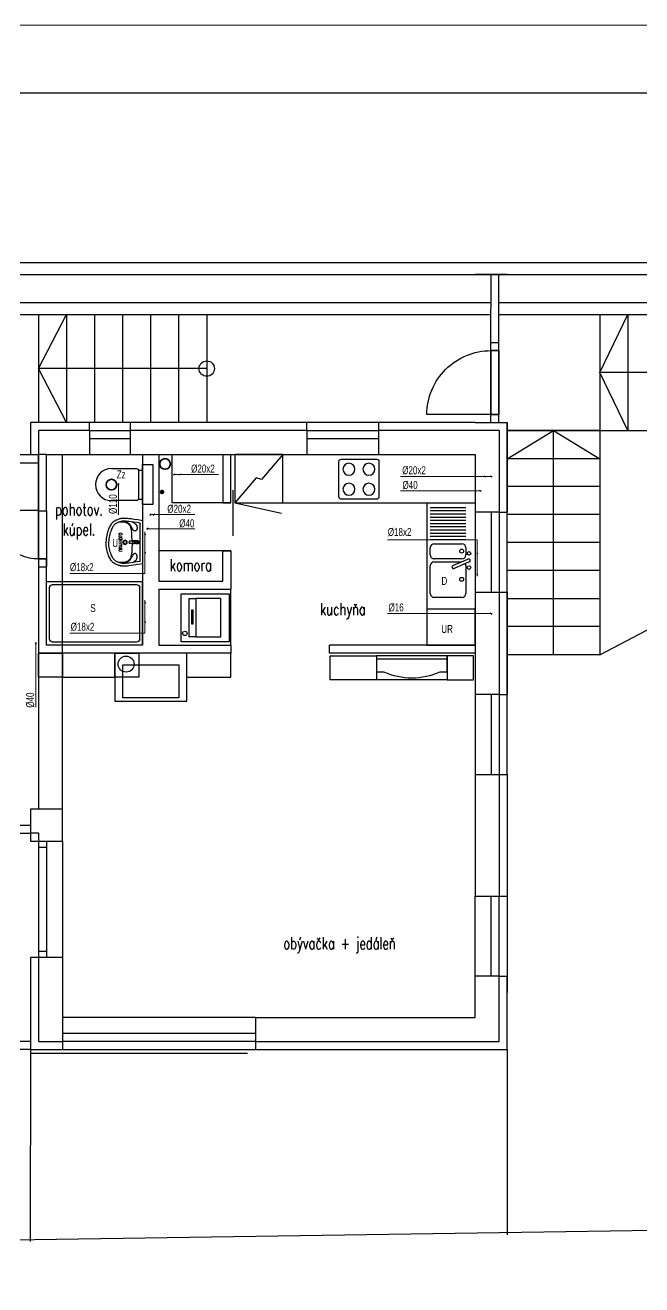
# Model space of a CAD drawing. Header units: millimetres. Extents: x -56794 to 98960, y -34660 to 63407.
# Drawn here: x -32240 to -24540, y -18479 to -2741 of the extents above; entities that cross this region are included whole.
import ezdxf
from ezdxf.enums import TextEntityAlignment as Align
from ezdxf.lldxf.tags import DXFTag

# ---------------------------------------------------------------- set-up
doc = ezdxf.new("R2010")
doc.units = ezdxf.units.MM
doc.header["$LTSCALE"] = 100
doc.linetypes.add('KANNERNV', pattern=[15, 1, -1, 1, -1, 1, -1, 1, -1, 1, -1, -5])
doc.linetypes.add('VODPITNV', pattern=[16, 1, -1, 1, -1, 1, -1, 1, -1, 1, -3, -4])
for name, color, linetype in [('DIM_100', 64, 'Continuous'), ('DVE_REZ', 1, 'Continuous'), ('KOTY', 2, 'Continuous'), ('MUR-POH', 64, 'Continuous'), ('MUR_POH', 64, 'Continuous'), ('MUR_REZ', 3, 'Continuous'), ('NAB_MOB', 1, 'Continuous'), ('NAB_ZAR', 14, 'Continuous'), ('POP', 7, 'Continuous'), ('SAN-POH', 151, 'Continuous'), ('SAN_POH', 151, 'Continuous')]:
    doc.layers.add(name, color=color, linetype=linetype)
for name, color, linetype, lineweight in [('KotyZdravotechnika', 4, 'Continuous', 9), ('SPLASKOVE', 34, 'KANNERNV', 15), ('STUDENAVODA', 150, 'VODPITNV', 15)]:
    doc.layers.add(name, color=color, linetype=linetype, lineweight=lineweight)
doc.layers.add('RAM_100', color=160, linetype='Continuous', plot=False)
doc.styles.add('KOTY', font='ROMANS', dxfattribs={"width": 0.7})
doc.styles.add('SIMPLEX', font='SIMPLEX.SHX', dxfattribs={"width": 0.7})
doc.styles.add('TR-ELEC', font='TXT', dxfattribs={"width": 0.75, "height": 2})
tags = doc.linetypes.add('DASHED', pattern=[0.75, 0.5, -0.25]).pattern_tags.tags
tags[6:7] = [DXFTag(74, 4), DXFTag(75, 0), DXFTag(340, '0'), DXFTag(46, 1.0), DXFTag(50, 0.0), DXFTag(44, 0.0), DXFTag(45, 0.0)]
tags[4:5] = [DXFTag(74, 4), DXFTag(75, 0), DXFTag(340, '0'), DXFTag(46, 1.0), DXFTag(50, 0.0), DXFTag(44, 0.0), DXFTag(45, 0.0)]

# ---------------------------------------------------------------- blocks, each defined once
blk = doc.blocks.new('HFHF')
at = {"layer": 'NAB_MOB', "linetype": 'Continuous'}
for p, q in [((434855, -333061), (434855, -333501)), ((435325, -333031), (434885, -333031)), ((435355, -333501), (435355, -333061)), ((434885, -333531), (435325, -333531))]:
    blk.add_line(p, q, dxfattribs=at)
for centre in [(434980, -333156), (435230, -333156), (434980, -333406), (435230, -333406)]:
    blk.add_circle(centre, 75, dxfattribs=at)
for centre, start, end in [((434885, -333061), 90, 180), ((435325, -333061), 0, 90), ((434885, -333501), 180, 270), ((435325, -333501), 270, 0)]:
    blk.add_arc(centre, 30, start, end, dxfattribs=at)
blk = doc.blocks.new('chlad')
at = {"layer": 'SAN_POH', "ltscale": 0.01}
for points in [[(45165597, -2791741), (45166197, -2791741), (45166197, -2791141), (45165597, -2791141), (45165597, -2791741)], [(45165597, -2791141), (45165907, -2791408), (45165887, -2791475), (45166197, -2791741)], [(45166197, -2791742), (45166327, -2791156)]]:
    blk.add_lwpolyline(points, dxfattribs=at)
blk = doc.blocks.new('drez2')
at = {"layer": 'SAN_POH'}
for p, q in [((45169980, -2774488), (45169980, -2774932)), ((45170020, -2774488), (45170020, -2774932)), ((45170060, -2774488), (45170060, -2774932)), ((45170100, -2774488), (45170100, -2774932)), ((45170140, -2774488), (45170140, -2774932)), ((45170180, -2774488), (45170180, -2774932)), ((45170220, -2774488), (45170220, -2774932)), ((45170260, -2774488), (45170260, -2774932)), ((45170300, -2774488), (45170300, -2774932)), ((45170340, -2774488), (45170340, -2774932)), ((45170380, -2774488), (45170380, -2774932)), ((45170431, -2774882), (45170431, -2774538)), ((45170481, -2774488), (45170570, -2774488)), ((45170620, -2774538), (45170620, -2774882)), ((45170701, -2774650), (45170621, -2774462)), ((45170632, -2774436), (45170632, -2774436)), ((45170656, -2774882), (45170656, -2774543)), ((45170658, -2774447), (45170738, -2774634)), ((45170706, -2774488), (45171050, -2774488)), ((45171100, -2774538), (45171100, -2774882)), ((45170728, -2774661), (45170728, -2774661)), ((45170570, -2774932), (45170481, -2774932)), ((45171050, -2774932), (45170706, -2774932))]:
    blk.add_line(p, q, dxfattribs=at)
for centre, radius in [((45170522, -2774541), 24.6), ((45170550, -2774449), 22.6), ((45170728, -2774449), 22.6), ((45170875, -2774541), 24.6)]:
    blk.add_circle(centre, radius, dxfattribs=at)
for centre, radius, start, end in [((45170481, -2774538), 50, 90, 180), ((45170570, -2774538), 50, 0, 90), ((45170640, -2774454), 20, 113.0488, 203.0488), ((45170640, -2774454), 20, 23.0488, 113.0488), ((45170706, -2774538), 50, 90, 122.4903), ((45171050, -2774538), 50, 0, 90), ((45170720, -2774642), 20, 203.0488, 293.0488), ((45170720, -2774642), 20, 293.0488, 23.0488), ((45170481, -2774882), 50, 180, 270), ((45170570, -2774882), 50, 270, 0), ((45170706, -2774882), 50, 180, 270), ((45171050, -2774882), 50, 270, 0)]:
    blk.add_arc(centre, radius, start, end, dxfattribs=at)
blk = doc.blocks.new('UMY_V')
at = {"layer": 'SAN_POH'}
for p, q in [((45124919, -2781982), (45124927, -2781976)), ((45124927, -2781976), (45124937, -2781971)), ((45124937, -2781971), (45124948, -2781965)), ((45124948, -2781965), (45124960, -2781960)), ((45124960, -2781960), (45124974, -2781954)), ((45124974, -2781954), (45124989, -2781949)), ((45124989, -2781949), (45125005, -2781944)), ((45125005, -2781944), (45125023, -2781939)), ((45125023, -2781939), (45125042, -2781934)), ((45125042, -2781934), (45125061, -2781930)), ((45125061, -2781930), (45125082, -2781927)), ((45125082, -2781927), (45125103, -2781925)), ((45125103, -2781925), (45125126, -2781923)), ((45125146, -2781925), (45125123, -2781923)), ((45125167, -2781927), (45125146, -2781925)), ((45125188, -2781930), (45125167, -2781927)), ((45125207, -2781934), (45125188, -2781930)), ((45125226, -2781939), (45125207, -2781934)), ((45125244, -2781944), (45125226, -2781939)), ((45125260, -2781949), (45125244, -2781944)), ((45125275, -2781954), (45125260, -2781949)), ((45125289, -2781960), (45125275, -2781954)), ((45125301, -2781965), (45125289, -2781960)), ((45125312, -2781971), (45125301, -2781965)), ((45125322, -2781976), (45125312, -2781971)), ((45125330, -2781982), (45125322, -2781976)), ((45124860, -2782113), (45124861, -2782107)), ((45124861, -2782120), (45124860, -2782113)), ((45124861, -2782096), (45124862, -2782091)), ((45124861, -2782101), (45124861, -2782096)), ((45124861, -2782107), (45124861, -2782101)), ((45124861, -2782129), (45124861, -2782120)), ((45124862, -2782140), (45124861, -2782129)), ((45124862, -2782091), (45124863, -2782086)), ((45124863, -2782086), (45124864, -2782081)), ((45124864, -2782081), (45124865, -2782075)), ((45124865, -2782075), (45124867, -2782069)), ((45124867, -2782069), (45124869, -2782062)), ((45124869, -2782062), (45124871, -2782054)), ((45124871, -2782054), (45124874, -2782046)), ((45124874, -2782046), (45124878, -2782037)), ((45124878, -2782037), (45124882, -2782029)), ((45124882, -2782029), (45124886, -2782020)), ((45124886, -2782020), (45124890, -2782013)), ((45124890, -2782013), (45124895, -2782006)), ((45124895, -2782006), (45124900, -2781999)), ((45124900, -2781999), (45124906, -2781993)), ((45124906, -2781993), (45124912, -2781987)), ((45124912, -2781987), (45124919, -2781982)), ((45125337, -2781987), (45125330, -2781982)), ((45125343, -2781993), (45125337, -2781987)), ((45125349, -2781999), (45125343, -2781993)), ((45125354, -2782006), (45125349, -2781999)), ((45125359, -2782013), (45125354, -2782006)), ((45125363, -2782020), (45125359, -2782013)), ((45125367, -2782029), (45125363, -2782020)), ((45125371, -2782037), (45125367, -2782029)), ((45125375, -2782046), (45125371, -2782037)), ((45125378, -2782054), (45125375, -2782046)), ((45125380, -2782062), (45125378, -2782054)), ((45125382, -2782069), (45125380, -2782062)), ((45125384, -2782075), (45125382, -2782069)), ((45125385, -2782081), (45125384, -2782075)), ((45125386, -2782086), (45125385, -2782081)), ((45125387, -2782091), (45125386, -2782086)), ((45125388, -2782096), (45125387, -2782091)), ((45125387, -2782140), (45125388, -2782129)), ((45125388, -2782101), (45125388, -2782096)), ((45125388, -2782107), (45125388, -2782101)), ((45125389, -2782113), (45125388, -2782107)), ((45125388, -2782120), (45125389, -2782113)), ((45125388, -2782129), (45125388, -2782120)), ((45124863, -2782154), (45124862, -2782140)), ((45124865, -2782173), (45124863, -2782154)), ((45124868, -2782199), (45124865, -2782173)), ((45124872, -2782234), (45124868, -2782199)), ((45124879, -2782281), (45124872, -2782234)), ((45124885, -2782314), (45124879, -2782281)), ((45125364, -2782314), (45125370, -2782281)), ((45125370, -2782281), (45125377, -2782234)), ((45125377, -2782234), (45125381, -2782199)), ((45125381, -2782199), (45125385, -2782173)), ((45125385, -2782173), (45125386, -2782154)), ((45125386, -2782154), (45125387, -2782140)), ((45125395, -2782348), (45124855, -2782348)), ((45125359, -2782318), (45124890, -2782318))]:
    blk.add_line(p, q, dxfattribs=at)
for points in [[(45124855, -2782348), (45124845, -2782287), (45124838, -2782239), (45124833, -2782203), (45124830, -2782177), (45124828, -2782157), (45124827, -2782143), (45124826, -2782131), (45124826, -2782121), (45124825, -2782112), (45124826, -2782105), (45124826, -2782099), (45124827, -2782093), (45124827, -2782086), (45124828, -2782080), (45124829, -2782074), (45124831, -2782067), (45124833, -2782059), (45124835, -2782051), (45124838, -2782042), (45124842, -2782033), (45124846, -2782023), (45124850, -2782013), (45124855, -2782004), (45124861, -2781994), (45124867, -2781985), (45124874, -2781977), (45124881, -2781968), (45124889, -2781961), (45124899, -2781953), (45124909, -2781946), (45124920, -2781940), (45124933, -2781934), (45124946, -2781927), (45124961, -2781922), (45124978, -2781916), (45124995, -2781910), (45125014, -2781905), (45125034, -2781900), (45125055, -2781896), (45125077, -2781892), (45125100, -2781890), (45125125, -2781888)], [(45125395, -2782348), (45125404, -2782287), (45125411, -2782239), (45125416, -2782203), (45125419, -2782177), (45125421, -2782157), (45125422, -2782143), (45125423, -2782131), (45125423, -2782121), (45125424, -2782112), (45125423, -2782105), (45125423, -2782099), (45125422, -2782093), (45125422, -2782086), (45125421, -2782080), (45125420, -2782074), (45125418, -2782067), (45125416, -2782059), (45125414, -2782051), (45125411, -2782042), (45125407, -2782033), (45125403, -2782023), (45125399, -2782013), (45125394, -2782004), (45125388, -2781994), (45125382, -2781985), (45125375, -2781977), (45125368, -2781968), (45125360, -2781961), (45125350, -2781953), (45125340, -2781946), (45125329, -2781940), (45125316, -2781934), (45125303, -2781927), (45125288, -2781922), (45125271, -2781916), (45125254, -2781910), (45125235, -2781905), (45125215, -2781900), (45125194, -2781896), (45125172, -2781892), (45125149, -2781890), (45125125, -2781888)], [(45124915, -2782197), (45124915, -2782197), (45124907, -2782192), (45124900, -2782187), (45124894, -2782180), (45124888, -2782174), (45124884, -2782167), (45124879, -2782159), (45124876, -2782152), (45124872, -2782145), (45124870, -2782138), (45124868, -2782131), (45124866, -2782125), (45124865, -2782118), (45124864, -2782112), (45124863, -2782106), (45124863, -2782099), (45124863, -2782092), (45124863, -2782084), (45124863, -2782083)], [(45125111, -2782215), (45125104, -2782215), (45125084, -2782215), (45125065, -2782214), (45125047, -2782214), (45125029, -2782213), (45125013, -2782212), (45124998, -2782211), (45124983, -2782209), (45124970, -2782207), (45124958, -2782205), (45124947, -2782202), (45124936, -2782199), (45124927, -2782195), (45124919, -2782191), (45124912, -2782186), (45124906, -2782181), (45124900, -2782175), (45124895, -2782169), (45124890, -2782162), (45124886, -2782156), (45124883, -2782149), (45124880, -2782142), (45124877, -2782135), (45124875, -2782129), (45124874, -2782123), (45124872, -2782117), (45124872, -2782111), (45124871, -2782105), (45124871, -2782099), (45124871, -2782092), (45124871, -2782084), (45124872, -2782076), (45124872, -2782068), (45124873, -2782059), (45124873, -2782052), (45124874, -2782046)], [(45125138, -2782215), (45125145, -2782215), (45125165, -2782215), (45125184, -2782214), (45125202, -2782214), (45125220, -2782213), (45125236, -2782212), (45125252, -2782211), (45125266, -2782209), (45125279, -2782207), (45125291, -2782205), (45125302, -2782202), (45125313, -2782199), (45125322, -2782195), (45125330, -2782191), (45125337, -2782186), (45125343, -2782181), (45125349, -2782175), (45125354, -2782169), (45125359, -2782162), (45125363, -2782156), (45125366, -2782149), (45125369, -2782142), (45125372, -2782135), (45125374, -2782129), (45125375, -2782123), (45125377, -2782117), (45125377, -2782111), (45125378, -2782105), (45125378, -2782099), (45125378, -2782092), (45125378, -2782084), (45125377, -2782076), (45125377, -2782068), (45125376, -2782059), (45125376, -2782052), (45125375, -2782046)], [(45125334, -2782197), (45125334, -2782197), (45125342, -2782192), (45125349, -2782187), (45125355, -2782180), (45125361, -2782174), (45125365, -2782167), (45125370, -2782159), (45125374, -2782152), (45125377, -2782145), (45125379, -2782138), (45125382, -2782131), (45125383, -2782125), (45125384, -2782118), (45125385, -2782112), (45125386, -2782106), (45125386, -2782099), (45125386, -2782092), (45125386, -2782084), (45125386, -2782083)], [(45124870, -2782216), (45124872, -2782220), (45124878, -2782231), (45124883, -2782240), (45124887, -2782247), (45124892, -2782253), (45124896, -2782257), (45124899, -2782261), (45124903, -2782265), (45124907, -2782268), (45124911, -2782270), (45124915, -2782273), (45124919, -2782274), (45124923, -2782276), (45124928, -2782277), (45124932, -2782278), (45124936, -2782278), (45124941, -2782279), (45124945, -2782278), (45124950, -2782278), (45124954, -2782278), (45124958, -2782277), (45124962, -2782276), (45124966, -2782274), (45124970, -2782273), (45124973, -2782271), (45124976, -2782268), (45124978, -2782266), (45124980, -2782263), (45124982, -2782261), (45124983, -2782258), (45124983, -2782255), (45124984, -2782252), (45124984, -2782249), (45124983, -2782246), (45124983, -2782244), (45124982, -2782241), (45124980, -2782238), (45124979, -2782236), (45124977, -2782233), (45124974, -2782231), (45124971, -2782229), (45124967, -2782226), (45124963, -2782224), (45124957, -2782221), (45124950, -2782217), (45124941, -2782213), (45124929, -2782206), (45124915, -2782197)], [(45125110, -2782285), (45125110, -2782284), (45125110, -2782282), (45125110, -2782281), (45125110, -2782280), (45125110, -2782279), (45125110, -2782278), (45125110, -2782277), (45125111, -2782276), (45125111, -2782275), (45125111, -2782274), (45125111, -2782273), (45125112, -2782272), (45125112, -2782271), (45125112, -2782270), (45125112, -2782270), (45125112, -2782269), (45125112, -2782268), (45125112, -2782268), (45125113, -2782267), (45125113, -2782266), (45125113, -2782266), (45125113, -2782265), (45125113, -2782264), (45125113, -2782263), (45125113, -2782263), (45125113, -2782262), (45125113, -2782261), (45125112, -2782260), (45125112, -2782259), (45125112, -2782258), (45125112, -2782257), (45125112, -2782255), (45125111, -2782254), (45125111, -2782252), (45125110, -2782250), (45125110, -2782248), (45125109, -2782246), (45125109, -2782244), (45125108, -2782241), (45125107, -2782239), (45125107, -2782237), (45125106, -2782235), (45125106, -2782233), (45125106, -2782232), (45125106, -2782231), (45125105, -2782230), (45125105, -2782229), (45125105, -2782228), (45125106, -2782228), (45125106, -2782227), (45125106, -2782227), (45125106, -2782226), (45125107, -2782226), (45125108, -2782225), (45125109, -2782225), (45125111, -2782224), (45125113, -2782224), (45125116, -2782223), (45125119, -2782223), (45125125, -2782223)], [(45125106, -2782287), (45125106, -2782285), (45125106, -2782283), (45125106, -2782281), (45125107, -2782279), (45125107, -2782278), (45125107, -2782277), (45125107, -2782276), (45125107, -2782275), (45125107, -2782274), (45125107, -2782273), (45125107, -2782272), (45125107, -2782271), (45125107, -2782269), (45125107, -2782268), (45125107, -2782266), (45125108, -2782265), (45125108, -2782264), (45125108, -2782262), (45125108, -2782261), (45125108, -2782259), (45125108, -2782257), (45125108, -2782256), (45125108, -2782254), (45125108, -2782252), (45125109, -2782249), (45125109, -2782247), (45125109, -2782244)], [(45125110, -2782224), (45125110, -2782221), (45125110, -2782217), (45125111, -2782214), (45125111, -2782210), (45125111, -2782207), (45125111, -2782204), (45125111, -2782200), (45125111, -2782198), (45125111, -2782195), (45125111, -2782193), (45125111, -2782191), (45125111, -2782190), (45125111, -2782189), (45125112, -2782188), (45125112, -2782187), (45125112, -2782186), (45125112, -2782185), (45125112, -2782185), (45125112, -2782184), (45125112, -2782184), (45125113, -2782183), (45125113, -2782183), (45125113, -2782183), (45125113, -2782182), (45125114, -2782182), (45125114, -2782182), (45125115, -2782182), (45125116, -2782181), (45125116, -2782181), (45125118, -2782181), (45125120, -2782181), (45125122, -2782181), (45125125, -2782181)], [(45125125, -2782255), (45125124, -2782255), (45125123, -2782255), (45125123, -2782255), (45125122, -2782255), (45125122, -2782255), (45125121, -2782255), (45125121, -2782255), (45125121, -2782255), (45125120, -2782255), (45125120, -2782254), (45125119, -2782254), (45125119, -2782254), (45125118, -2782253), (45125118, -2782253), (45125117, -2782253), (45125117, -2782252), (45125117, -2782252), (45125116, -2782251), (45125116, -2782250), (45125115, -2782250), (45125115, -2782249), (45125115, -2782248), (45125114, -2782247), (45125114, -2782246), (45125113, -2782245), (45125113, -2782244), (45125113, -2782243), (45125112, -2782242), (45125112, -2782242), (45125112, -2782241), (45125112, -2782240), (45125111, -2782239), (45125111, -2782238), (45125111, -2782237), (45125111, -2782237), (45125111, -2782236), (45125111, -2782235), (45125111, -2782234), (45125110, -2782233), (45125110, -2782233), (45125110, -2782232), (45125110, -2782231), (45125111, -2782231), (45125111, -2782230), (45125111, -2782230), (45125111, -2782230), (45125111, -2782229), (45125112, -2782229), (45125113, -2782229), (45125113, -2782228), (45125114, -2782228), (45125115, -2782227), (45125116, -2782227), (45125117, -2782227), (45125119, -2782226), (45125120, -2782226), (45125121, -2782226), (45125122, -2782226), (45125123, -2782226), (45125125, -2782225)], [(45125139, -2782224), (45125139, -2782221), (45125139, -2782217), (45125138, -2782214), (45125138, -2782210), (45125138, -2782207), (45125138, -2782204), (45125138, -2782200), (45125138, -2782198), (45125138, -2782195), (45125138, -2782193), (45125138, -2782191), (45125138, -2782190), (45125138, -2782189), (45125138, -2782188), (45125137, -2782187), (45125137, -2782186), (45125137, -2782185), (45125137, -2782185), (45125137, -2782184), (45125137, -2782184), (45125136, -2782183), (45125136, -2782183), (45125136, -2782183), (45125136, -2782182), (45125135, -2782182), (45125135, -2782182), (45125134, -2782182), (45125134, -2782181), (45125133, -2782181), (45125131, -2782181), (45125129, -2782181), (45125127, -2782181), (45125125, -2782181)], [(45125140, -2782285), (45125139, -2782284), (45125139, -2782282), (45125139, -2782281), (45125139, -2782280), (45125139, -2782279), (45125139, -2782278), (45125139, -2782277), (45125138, -2782276), (45125138, -2782275), (45125138, -2782274), (45125138, -2782273), (45125138, -2782272), (45125137, -2782271), (45125137, -2782270), (45125137, -2782270), (45125137, -2782269), (45125137, -2782268), (45125137, -2782268), (45125136, -2782267), (45125136, -2782266), (45125136, -2782266), (45125136, -2782265), (45125136, -2782264), (45125136, -2782263), (45125136, -2782263), (45125136, -2782262), (45125136, -2782261), (45125137, -2782260), (45125137, -2782259), (45125137, -2782258), (45125137, -2782257), (45125137, -2782255), (45125138, -2782254), (45125138, -2782252), (45125139, -2782250), (45125139, -2782248), (45125140, -2782246), (45125140, -2782244), (45125141, -2782241), (45125142, -2782239), (45125142, -2782237), (45125143, -2782235), (45125143, -2782233), (45125143, -2782232), (45125144, -2782231), (45125144, -2782230), (45125144, -2782229), (45125144, -2782228), (45125143, -2782228), (45125143, -2782227), (45125143, -2782227), (45125143, -2782226), (45125142, -2782226), (45125141, -2782225), (45125140, -2782225), (45125138, -2782224), (45125136, -2782224), (45125133, -2782223), (45125130, -2782223), (45125125, -2782223)], [(45125125, -2782255), (45125125, -2782255), (45125126, -2782255), (45125126, -2782255), (45125127, -2782255), (45125127, -2782255), (45125128, -2782255), (45125128, -2782255), (45125128, -2782255), (45125129, -2782255), (45125129, -2782254), (45125130, -2782254), (45125130, -2782254), (45125131, -2782253), (45125131, -2782253), (45125132, -2782253), (45125132, -2782252), (45125132, -2782252), (45125133, -2782251), (45125133, -2782250), (45125134, -2782250), (45125134, -2782249), (45125135, -2782248), (45125135, -2782247), (45125135, -2782246), (45125136, -2782245), (45125136, -2782244), (45125136, -2782243), (45125137, -2782242), (45125137, -2782242), (45125137, -2782241), (45125137, -2782240), (45125138, -2782239), (45125138, -2782238), (45125138, -2782237), (45125138, -2782237), (45125138, -2782236), (45125138, -2782235), (45125139, -2782234), (45125139, -2782233), (45125139, -2782233), (45125139, -2782232), (45125139, -2782231), (45125139, -2782231), (45125138, -2782230), (45125138, -2782230), (45125138, -2782230), (45125138, -2782229), (45125137, -2782229), (45125136, -2782229), (45125136, -2782228), (45125135, -2782228), (45125134, -2782227), (45125133, -2782227), (45125132, -2782227), (45125130, -2782226), (45125129, -2782226), (45125128, -2782226), (45125127, -2782226), (45125126, -2782226), (45125125, -2782225)], [(45125143, -2782287), (45125143, -2782285), (45125143, -2782283), (45125143, -2782281), (45125142, -2782279), (45125142, -2782278), (45125142, -2782277), (45125142, -2782276), (45125142, -2782275), (45125142, -2782274), (45125142, -2782273), (45125142, -2782272), (45125142, -2782271), (45125142, -2782269), (45125142, -2782268), (45125142, -2782266), (45125142, -2782265), (45125141, -2782264), (45125141, -2782262), (45125141, -2782261), (45125141, -2782259), (45125141, -2782257), (45125141, -2782256), (45125141, -2782254), (45125141, -2782252), (45125140, -2782249), (45125140, -2782247), (45125140, -2782244)], [(45125379, -2782216), (45125377, -2782220), (45125371, -2782231), (45125366, -2782240), (45125362, -2782247), (45125358, -2782253), (45125354, -2782257), (45125350, -2782261), (45125346, -2782265), (45125342, -2782268), (45125338, -2782270), (45125334, -2782273), (45125330, -2782274), (45125326, -2782276), (45125321, -2782277), (45125317, -2782278), (45125313, -2782278), (45125308, -2782279), (45125304, -2782278), (45125299, -2782278), (45125295, -2782278), (45125291, -2782277), (45125287, -2782276), (45125283, -2782274), (45125279, -2782273), (45125276, -2782271), (45125273, -2782268), (45125271, -2782266), (45125269, -2782263), (45125267, -2782261), (45125266, -2782258), (45125266, -2782255), (45125265, -2782252), (45125265, -2782249), (45125266, -2782246), (45125266, -2782244), (45125267, -2782241), (45125269, -2782238), (45125270, -2782236), (45125272, -2782233), (45125275, -2782231), (45125278, -2782229), (45125282, -2782226), (45125286, -2782224), (45125292, -2782221), (45125299, -2782217), (45125309, -2782213), (45125320, -2782206), (45125334, -2782197)]]:
    blk.add_lwpolyline(points, dxfattribs=at)
for points in [[(45125106, -2782287, 0.1065), (45125108, -2782293, 0.101456), (45125112, -2782299, 0.095052), (45125117, -2782302, 0.090971), (45125125, -2782304, 0.090971), (45125132, -2782302, 0.095052), (45125137, -2782299, 0.101456), (45125141, -2782293, 0.1065), (45125143, -2782287, 0.1065)], [(45125112, -2782267, -0.001391), (45125112, -2782267, -0.019339), (45125113, -2782266, -0.090971)], [(45125136, -2782266, -0.019339), (45125137, -2782267, -0.001391), (45125137, -2782267, -0.1065)]]:
    blk.add_lwpolyline(points, format="xyb", dxfattribs=at)
for centre, radius in [((45125125, -2782128), 27), ((45125125, -2782128), 20), ((45125125, -2782286), 13.8), ((45125125, -2782286), 10.3), ((45125125, -2782286), 10)]:
    blk.add_circle(centre, radius, dxfattribs=at)
for centre, radius, start, end in [((45125125, -2782286), 15, 125.3094, 54.6906), ((45124890, -2782313), 5, 188.8682, 270), ((45125359, -2782313), 5, 270, 351.1318)]:
    blk.add_arc(centre, radius, start, end, dxfattribs=at)
at = {"layer": 'SAN_POH', "style": 'KOTY', "width": 0.7}
for tag, p in [('KOD', (45125125, -2782072)), ('TYP', (45125125, -2782015))]:
    blk.add_attdef(tag, text='', height=40, rotation=180, dxfattribs=at).set_placement(p, align=Align.MIDDLE_CENTER)
blk = doc.blocks.new('Z_RAM_A_3_hp 1220')
at = {"layer": 'POP', "linetype": 'Continuous'}
blk.add_lwpolyline([(-288.5, -408), (-6.5, -408), (-6.5, -13), (-288.5, -13)], close=True, dxfattribs=at)
at = {"layer": 'RAM_100', "color": 150, "linetype": 'Continuous', "lineweight": 0}
blk.add_lwpolyline([(-297, -420), (0, -420), (0, 0), (-297, 0)], close=True, dxfattribs=at)
at = {"layer": 'RAM_100', "linetype": 'Continuous'}
blk.add_lwpolyline([(-288.5, -13), (-288.5, -408), (-6.5, -408), (-6.5, -13)], close=True, dxfattribs=at)

msp = doc.modelspace()

# ---------------------------------------------------------------- hatches: boundary and pattern name
at = {"layer": 'STUDENAVODA'}
h = msp.add_hatch(color=256, dxfattribs=at)
h.set_gradient(color1=(0, 102, 204), color2=(0, 102, 204))
edge = h.paths.add_edge_path()
edge.add_arc((-30531, -8573), 28.6, 0, 360)

# ---------------------------------------------------------------- linework, layer by layer
at = {"layer": 'DVE_REZ', "color": 8, "linetype": 'ByBlock'}
msp.add_line((-26424, -7607), (-26324, -7607), dxfattribs=at)
for points in [[(-26424, -6707), (-26324, -6707)], [(-26424, -6807), (-26424, -6707)], [(-26424, -6707), (-26324, -6707)], [(-26424, -6807), (-26424, -6707)], [(-26324, -6807), (-26324, -6707)], [(-26324, -6807), (-26324, -6707)], [(-26324, -6807), (-26324, -6750)], [(-26324, -6807), (-26324, -6750)], [(-26424, -6807), (-26324, -6807)], [(-26424, -7607), (-26424, -6807)], [(-26324, -6807), (-26424, -6807)], [(-26424, -6807), (-26324, -6807)], [(-26424, -6807), (-26424, -7607)], [(-26424, -6807), (-26324, -6807)], [(-26424, -7607), (-26424, -6807)], [(-26324, -6807), (-26424, -6807)], [(-26424, -6807), (-26324, -6807)], [(-26424, -6807), (-26424, -7607)], [(-26324, -6807), (-26324, -7607)], [(-26324, -7607), (-26324, -6807)], [(-26324, -6807), (-26324, -7607)], [(-26324, -7607), (-26324, -6807)], [(-26424, -7607), (-26324, -7607)], [(-26324, -7607), (-26424, -7607)], [(-26424, -7607), (-26324, -7607)]]:
    msp.add_lwpolyline(points, dxfattribs=at)
for points in [[(-26424, -7607), (-27224, -7607, -0.414214), (-26424, -6807)], [(-26424, -7607), (-27224, -7607, -0.414214), (-26424, -6807)], [(-32073, -8806), (-32673, -8806, 0.414214), (-32073, -9406)]]:
    msp.add_lwpolyline(points, format="xyb", dxfattribs=at)
at = {"layer": 'KOTY', "color": 8, "flags": 128}
for points in [[(-30293, -9847), (-29693, -9847), (-29693, -10447), (-30293, -10447)], [(-30111, -9905), (-30111, -10383), (-30193, -10383), (-30193, -9905)], [(-30111, -9905), (-30111, -10383), (-29796, -10383), (-29796, -9905)], [(-30162, -10050), (-30162, -10222), (-30142, -10222), (-30142, -10050)]]:
    msp.add_lwpolyline(points, close=True, dxfattribs=at)
msp.add_lwpolyline([(-29673, -10488), (-29673, -9788)], dxfattribs=at)
at = {"layer": 'KOTY', "color": 8}
msp.add_circle((-30246, -10340), 27.6, dxfattribs=at)
at = {"layer": 'KotyZdravotechnika'}
for p, q in [((-31084, -8490), (-31067, -8472)), ((-31075, -8465), (-31075, -8859)), ((-30388, -8354), (-29826, -8354)), ((-30386, -8363), (-30369, -8345)), ((-30311, -8363), (-30294, -8345)), ((-26409, -8380), (-27554, -8380)), ((-26508, -8372), (-26491, -8389)), ((-26432, -8372), (-26414, -8389)), ((-26542, -8560), (-27554, -8560)), ((-26567, -8551), (-26550, -8568)), ((-30685, -8856), (-30123, -8856)), ((-30683, -8865), (-30665, -8847)), ((-30640, -8865), (-30623, -8847)), ((-30752, -9091), (-30735, -9108)), ((-30725, -9032), (-30123, -9032)), ((-30723, -9041), (-30706, -9023)), ((-30752, -9320), (-30735, -9338)), ((-26604, -9332), (-26586, -9349)), ((-26604, -9595), (-26586, -9612)), ((-30752, -9946), (-30735, -9964)), ((-30752, -10188), (-30734, -10205)), ((-26409, -10093), (-27717, -10093)), ((-26432, -10084), (-26414, -10102)), ((-32116, -10475), (-32099, -10458)), ((-32108, -10449), (-32108, -11262))]:
    msp.add_line(p, q, dxfattribs=at)
for points in [[(-30744, -9070), (-30744, -9592), (-31683, -9592)], [(-27717, -9171), (-26595, -9171), (-26595, -9623)], [(-30744, -9925), (-30744, -10338), (-31681, -10338)]]:
    msp.add_lwpolyline(points, dxfattribs=at)
at = {"layer": 'MUR-POH', "color": 8}
for points in [[(-44316, -6207), (-26423, -6207)], [(-26324, -6207), (-22966, -6207)], [(-44316, -6357), (-26423, -6357)], [(-31723, -7707), (-32073, -7032), (-31723, -6357)], [(-32073, -6357), (-32073, -7707)], [(-31723, -6357), (-31723, -7707)], [(-31374, -6357), (-31374, -7707)], [(-31024, -6357), (-31024, -7707)], [(-30674, -6357), (-30674, -7707)], [(-30324, -6357), (-30324, -7707)], [(-29973, -6357), (-29973, -7707)], [(-26324, -6357), (-22965, -6357)], [(-26324, -6357), (-22966, -6357)], [(-24715, -7807), (-25065, -7082), (-24715, -6357)], [(-25065, -6357), (-25065, -7807)], [(-24716, -6357), (-24716, -7807)], [(-24715, -6357), (-24715, -7807)], [(-29973, -7032), (-32073, -7032)], [(-22965, -7082), (-25065, -7082)], [(-26223, -8157), (-25644, -7807), (-25065, -8157)], [(-25065, -7807), (-26223, -7807)], [(-26223, -7807), (-22965, -7807)], [(-25644, -10610), (-25644, -7807)], [(-25065, -10607), (-23900, -9994), (-23193, -8920), (-22966, -7807)], [(-25065, -7807), (-25065, -10609)], [(-32073, -8807), (-32073, -8107)], [(-25065, -8157), (-26223, -8157)], [(-25065, -8506), (-26223, -8506)], [(-32073, -8807), (-31973, -8807)], [(-25065, -8856), (-26223, -8856)], [(-25065, -9206), (-26223, -9206)], [(-32073, -9407), (-31973, -9407)], [(-25065, -9556), (-26223, -9556)], [(-25065, -9907), (-26223, -9907)], [(-25065, -10256), (-26223, -10256)], [(-25065, -10607), (-26223, -10607)], [(-25065, -10609), (-26223, -10609)], [(-26223, -15538), (-26223, -17854)], [(-32173, -15584), (-29465, -15584)]]:
    msp.add_lwpolyline(points, dxfattribs=at)
msp.add_circle((-29973, -7032), 95.8, dxfattribs=at)
at = {"layer": 'MUR_POH', "color": 8}
for p, q in [((-26424, -7707), (-26324, -7707)), ((-26223, -8824), (-26223, -7707)), ((-26223, -8824), (-26223, -7707)), ((-26223, -11104), (-26223, -9824)), ((-26223, -11104), (-26223, -9824)), ((-26223, -12104), (-26223, -13623)), ((-26223, -12104), (-26223, -13623)), ((-32173, -12938), (-32073, -12938)), ((-32173, -14388), (-32173, -15538))]:
    msp.add_line(p, q, dxfattribs=at)
at = {"layer": 'MUR_POH', "color": 8, "flags": 128}
for points in [[(-31438, -7707), (-32173, -7707), (-32173, -8107)], [(-30923, -7707), (-31438, -7707)], [(-31438, -7807), (-31438, -7707)], [(-30923, -7807), (-30923, -7707)], [(-30923, -7807), (-30923, -7707)], [(-28723, -7707), (-30923, -7707)], [(-28723, -7807), (-28723, -7707)], [(-27823, -7707), (-28723, -7707)], [(-26623, -7707), (-27823, -7707)], [(-27823, -7807), (-27823, -7707)], [(-27823, -7807), (-27823, -7707)], [(-26623, -7707), (-26623, -7707), (-26223, -7707), (-26223, -7807)], [(-26623, -7707), (-26623, -7707), (-26223, -7707), (-26223, -7807)], [(-26223, -7707), (-26223, -7707)], [(-26223, -7707), (-26223, -8824)], [(-26223, -7707), (-26223, -7707)], [(-26223, -7707), (-26223, -8824)], [(-31438, -8107), (-30923, -8107)], [(-28723, -8107), (-27823, -8107)], [(-26623, -8824), (-26623, -9824)], [(-26423, -8824), (-26423, -9824)], [(-26323, -8824), (-26223, -8824)], [(-26323, -8824), (-26323, -9824)], [(-26323, -8824), (-26223, -8824)], [(-26223, -9824), (-26223, -8824)], [(-26223, -9824), (-26223, -8824)], [(-26323, -9824), (-26223, -9824)], [(-26323, -9824), (-26223, -9824)], [(-26223, -9824), (-26223, -11104)], [(-26223, -9824), (-26223, -11104)], [(-32073, -9963), (-32073, -9963)], [(-32073, -10263), (-32073, -10263)], [(-26623, -11104), (-26623, -12104)], [(-26423, -11104), (-26423, -12104)], [(-26323, -11104), (-26223, -11104)], [(-26323, -11104), (-26323, -12104)], [(-26323, -11104), (-26223, -11104)], [(-26223, -12104), (-26223, -11104)], [(-26223, -12104), (-26223, -11104)], [(-26323, -12104), (-26223, -12104)], [(-26323, -12104), (-26223, -12104)], [(-26223, -12104), (-26223, -13623)], [(-26223, -12104), (-26223, -13623)], [(-32173, -12838), (-32173, -12938)], [(-31773, -12938), (-31773, -14388)], [(-26623, -14623), (-26623, -13623)], [(-26423, -14623), (-26423, -13623)], [(-26323, -13623), (-26223, -13623)], [(-26323, -14623), (-26323, -13623)], [(-26323, -13623), (-26223, -13623)], [(-26223, -13623), (-26223, -14623)], [(-26223, -13623), (-26223, -14623)], [(-32073, -14388), (-32173, -14388)], [(-29366, -15538), (-26223, -15538), (-26223, -14623)], [(-26323, -14623), (-26223, -14623), (-26223, -14623)], [(-26323, -14623), (-26223, -14623), (-26223, -14623)], [(-26223, -14623), (-26223, -14828)], [(-29366, -15138), (-31773, -15138)], [(-29366, -15338), (-31773, -15338)], [(-32173, -15538), (-31773, -15538)], [(-29366, -15438), (-31773, -15438)], [(-31773, -15538), (-29366, -15538)]]:
    msp.add_lwpolyline(points, dxfattribs=at)
at = {"layer": 'MUR_POH', "color": 8, "linetype": 'DASHED', "ltscale": 250, "flags": 128}
for points in [[(-32070, -12538), (-32070, -8107)], [(-31773, -12538), (-31773, -8107)], [(-31022, -11144), (-31022, -10734), (-30322, -10734), (-30322, -11144)], [(-30322, -11144), (-31022, -11144)]]:
    msp.add_lwpolyline(points, dxfattribs=at)
msp.add_lwpolyline([(-30773, -8231), (-30648, -8231), (-30648, -8731), (-30773, -8731)], close=True, dxfattribs=at)
at = {"layer": 'MUR_POH', "color": 8}
msp.add_lwpolyline([(-32173, -15538), (-32179, -17938)], dxfattribs=at)
at = {"layer": 'MUR_REZ', "color": 8}
for p, q in [((-32073, -7807), (-32073, -7807)), ((-32073, -7807), (-32073, -8807)), ((-31438, -7807), (-32073, -7807)), ((-28723, -7807), (-30923, -7807)), ((-26323, -7807), (-27823, -7807)), ((-26623, -8107), (-26623, -8824)), ((-26623, -8107), (-26623, -8107)), ((-31973, -9407), (-32073, -9407)), ((-31973, -10487), (-31973, -9407)), ((-32073, -9638), (-32073, -10588)), ((-30773, -10487), (-31973, -10487)), ((-31773, -12938), (-31773, -12538)), ((-32073, -12838), (-32073, -12938))]:
    msp.add_line(p, q, dxfattribs=at)
at = {"layer": 'MUR_REZ', "color": 8, "flags": 128}
for points in [[(-21619, -17758), (-49824, -18182), (-50645, -18182), (-50645, -5707), (-50645, -5707), (-21619, -5707), (-21619, -17758)], [(-26223, -5857), (-26623, -5857)], [(-26223, -5857), (-26623, -5857)], [(-31438, -7807), (-31438, -8107)], [(-30923, -8107), (-30923, -7807)], [(-28723, -7807), (-28723, -8107)], [(-27823, -8107), (-27823, -7807)], [(-26323, -7807), (-26323, -8824)], [(-32073, -8807), (-31973, -8807), (-31973, -8107), (-31438, -8107)], [(-30923, -8107), (-28723, -8107)], [(-30773, -8107), (-30773, -10488)], [(-30573, -8107), (-30573, -9688)], [(-29773, -8107), (-29773, -8707)], [(-29673, -8707), (-29673, -8107)], [(-29673, -8107), (-29673, -8107), (-28723, -8107)], [(-27823, -8107), (-26623, -8107)], [(-27823, -8107), (-27258, -8107)], [(-30773, -8193), (-30773, -10488)], [(-29773, -8707), (-29673, -8707)], [(-29673, -8707), (-29773, -8707)], [(-26323, -8824), (-26623, -8824)], [(-32073, -9407), (-32073, -10588)], [(-29773, -9307), (-29673, -9307)], [(-29773, -9688), (-29773, -9307), (-29673, -9307)], [(-29673, -9307), (-29673, -9788)], [(-30573, -9688), (-29773, -9688)], [(-30573, -9788), (-29673, -9788)], [(-30573, -9788), (-30573, -10488)], [(-26623, -9824), (-26623, -11104)], [(-26623, -9824), (-26323, -9824)], [(-26323, -9824), (-26323, -11104)], [(-30573, -10488), (-29673, -10488)], [(-29673, -10488), (-29673, -10588)], [(-28439, -10588), (-28439, -10488)], [(-26623, -10488), (-28439, -10488)], [(-29673, -10588), (-32073, -10588)], [(-26623, -10588), (-28439, -10588)], [(-26323, -11104), (-26623, -11104)], [(-26623, -12104), (-26323, -12104)], [(-26623, -12104), (-26623, -13623)], [(-26323, -12104), (-26323, -13623)], [(-31773, -12538), (-32173, -12538), (-32173, -12838)], [(-32073, -12838), (-32173, -12838)], [(-32073, -12938), (-31773, -12938)], [(-26623, -13623), (-26323, -13623)], [(-32073, -14388), (-32073, -15438), (-31773, -15438)], [(-31773, -14388), (-32073, -14388)], [(-31773, -14388), (-31773, -15138)], [(-29366, -15138), (-26623, -15138), (-26623, -14623)], [(-29366, -15438), (-26323, -15438), (-26323, -14623)], [(-26323, -14623), (-26623, -14623)], [(-31773, -15138), (-31773, -15538)], [(-29366, -15138), (-29366, -15538)]]:
    msp.add_lwpolyline(points, dxfattribs=at)
at = {"layer": 'MUR_REZ', "color": 8}
for points in [[(-50645, -5857), (-22966, -5857)], [(-31973, -8107), (-32073, -8107)], [(-32173, -15538), (-37823, -15538), (-37823, -12938)]]:
    msp.add_lwpolyline(points, dxfattribs=at)
at = {"layer": 'MUR_REZ', "color": 8, "flags": 128}
for points in [[(-32073, -10888), (-32073, -10588), (-31773, -10588), (-31773, -10888)], [(-31122, -10888), (-31122, -10588), (-30822, -10588), (-30822, -10888)]]:
    msp.add_lwpolyline(points, close=True, dxfattribs=at)
at = {"layer": 'NAB_ZAR', "color": 8, "flags": 128}
for points in [[(-26424, -6707), (-26423, -5857)], [(-26324, -6707), (-26324, -5857)], [(-26424, -7707), (-26424, -7607)], [(-26324, -7707), (-26324, -7607)], [(-32573, -8107), (-32073, -8107)], [(-30403, -8707), (-30403, -8107)], [(-32573, -8207), (-32073, -8207)], [(-29646, -8550), (-29646, -9122)], [(-32073, -9407), (-32073, -8807)], [(-32073, -8807), (-31973, -8807)], [(-31973, -8807), (-31973, -9407)], [(-29673, -8707), (-30403, -8707)], [(-29573, -8707), (-26623, -8707)], [(-29573, -8707), (-27223, -8707), (-27223, -10488)], [(-32073, -9407), (-31973, -9407)], [(-31973, -9407), (-31973, -9507)], [(-29673, -9307), (-30573, -9307)], [(-32073, -9507), (-31973, -9507)], [(-31122, -10588), (-31122, -11188), (-30222, -11188), (-30222, -10588)], [(-30222, -10888), (-29673, -10888), (-29673, -10588)], [(-27060, -10820), (-26970, -10820), (-26970, -10620), (-27855, -10620), (-27855, -10820)], [(-26970, -10661), (-27855, -10661)], [(-27855, -10820), (-27765, -10820)], [(-31773, -10888), (-31122, -10888)], [(-26970, -10920), (-27855, -10920)], [(-33173, -12738), (-32173, -12738)], [(-33173, -12838), (-32173, -12838)], [(-32073, -12938), (-32073, -14388)], [(-32073, -13013), (-31973, -13013)], [(-31973, -12938), (-31973, -14388)], [(-31973, -14313), (-32073, -14313)]]:
    msp.add_lwpolyline(points, dxfattribs=at)
for points in [[(-27855, -10620), (-27855, -10920), (-28432, -10920), (-28432, -10620)], [(-26970, -10620), (-26970, -10920), (-26643, -10920), (-26643, -10620)]]:
    msp.add_lwpolyline(points, close=True, dxfattribs=at)
at = {"layer": 'NAB_ZAR', "color": 8}
msp.add_circle((-30980, -10724), 100, dxfattribs=at)
msp.add_arc((-27412, -10023), 872, 246.1596, 293.8404, dxfattribs=at)
at = {"layer": 'SAN-POH'}
for p, q in [((-31973, -9691), (-30773, -9691)), ((-31973, -10488), (-31973, -9691)), ((-31897, -9729), (-30848, -9729)), ((-30773, -10488), (-30773, -9691)), ((-31935, -10412), (-31935, -9767)), ((-30811, -9767), (-30811, -10412)), ((-30773, -10488), (-31973, -10488)), ((-30848, -10450), (-31897, -10450))]:
    msp.add_line(p, q, dxfattribs=at)
at = {"layer": 'SAN-POH', "color": 8}
for points in [[(-31438, -7807), (-30923, -7807)], [(-28723, -7807), (-27823, -7807)], [(-31438, -7907), (-30923, -7907)], [(-28723, -7907), (-27823, -7907)]]:
    msp.add_lwpolyline(points, dxfattribs=at)
at = {"layer": 'SAN-POH'}
msp.add_lwpolyline([(-31163, -8281), (-30853, -8281, -0.414214), (-30823, -8311), (-30823, -8651, -0.414214), (-30853, -8681), (-31163, -8681)], format="xyb", dxfattribs=at)
for points in [[(-30824, -8301), (-30773, -8301)], [(-30773, -8311), (-30773, -8651)], [(-30824, -8661), (-30773, -8661)]]:
    msp.add_lwpolyline(points, dxfattribs=at)
at = {"layer": 'SAN-POH', "flags": 128}
msp.add_lwpolyline([(-27223, -10038), (-27223, -10488), (-26623, -10488), (-26623, -10038)], close=True, dxfattribs=at)
at = {"layer": 'SAN-POH', "color": 8, "flags": 128}
for points in [[(-32173, -15538), (-37523, -15538)], [(-32173, -15438), (-35123, -15438)]]:
    msp.add_lwpolyline(points, dxfattribs=at)
at = {"layer": 'SAN-POH'}
msp.add_arc((-31163, -8481), 200, 90, 270, dxfattribs=at)
at = {"layer": 'SAN-POH', "extrusion": (0, 0, -1)}
for centre, major_axis, start_param, end_param in [((-31897, -9767), (-0.2, 37.8), 4.717923, 6.28872), ((-30848, -9767), (-0.2, -37.8), 3.136058, 4.706855), ((-31897, -10412), (-0.1, -37.8), 6.28003, 7.850826), ((-30848, -10412), (-0.5, -37.8), 4.699722, 6.270518)]:
    msp.add_ellipse(centre, major_axis=major_axis, ratio=1, start_param=start_param, end_param=end_param, dxfattribs=at)
at = {"layer": 'SPLASKOVE', "linetype": 'Continuous', "lineweight": 35}
for centre in [(-30493, -8223), (-31163, -8481)]:
    msp.add_circle(centre, 66.4, dxfattribs=at)

# ---------------------------------------------------------------- block references
at = {"layer": 'KOTY', "color": 8, "rotation": 270}
for name, p in [('chlad', (2762118, 45157490)), ('drez2', (2747751, 45161210))]:
    msp.add_blockref(name, p, dxfattribs=at)
at = {"layer": 'KOTY', "color": 8, "xscale": -1, "rotation": 270}
msp.add_blockref('HFHF', (305209, -443519), dxfattribs=at)
msp.add_blockref('HFHF', (305209, -443519), dxfattribs=at)
at = {"layer": 'MUR_POH', "ltscale": 0.3, "xscale": 100, "yscale": 100, "zscale": 100, "rotation": 270.0000000000635}
msp.add_blockref('Z_RAM_A_3_hp 1220', (-14794, -32441), dxfattribs=at)
at = {"layer": 'SAN_POH'}
ref = msp.add_blockref('UMY_V', (-2813148, 45115921), dxfattribs=dict(at, xscale=-1, rotation=90.0000345778353))
ref.add_attrib('KOD', 'UMYVADLO', dxfattribs={"height": 40, "rotation": 270, "style": 'KOTY', "text_generation_flag": 2, "width": 0.7}).set_placement((-31049, -9201), align=Align.MIDDLE_CENTER)

# ---------------------------------------------------------------- texts
at = {"layer": 'DIM_100', "color": 1, "char_height": 150, "attachment_point": 5, "style": 'SIMPLEX'}
for s, insert, width in [('{pohotov. kúpel.}', (-31568, -8941), 709.84), ('{kuchyňa}', (-28273, -10063), 850.16)]:
    msp.add_mtext(s, dxfattribs=dict(at, insert=insert, width=width))
for s, insert in [('{komora}', (-30171, -9486)), ('{obývačka + jedáleň}', (-28315, -14237))]:
    msp.add_mtext(s, dxfattribs=dict(at, insert=insert))
at = {"layer": 'KotyZdravotechnika', "char_height": 100, "attachment_point": 1, "style": 'TR-ELEC'}
for s, insert, width in [('{Zz}', (-31097, -8304), 299.97), ('{Ø20x2}', (-30168, -8231), 147.44), ('{Ø20x2}', (-27532, -8252), 147.44), ('{Ø40}', (-27529, -8436), 147.44), ('{Ø20x2}', (-30465, -8733), 147.44), ('{Ø40}', (-30316, -8915), 147.44), ('{Ø18x2}', (-27712, -9023), 147.44), ('{U}', (-31152, -9161), 299.97), ('{Ø18x2}', (-31681, -9462), 147.44), ('{D}', (-27042, -9634), 299.97), ('{S}', (-31427, -9973), 299.97), ('{Ø16}', (-27703, -9965), 147.44), ('{Ø18x2}', (-31672, -10207), 147.44), ('{UR}', (-27044, -10235), 299.97)]:
    msp.add_mtext(s, dxfattribs=dict(at, insert=insert, width=width))
at = {"layer": 'KotyZdravotechnika', "char_height": 100, "width": 147.44, "attachment_point": 1, "rotation": 90, "style": 'TR-ELEC'}
for s, insert in [('{Ø110}', (-31195, -8848)), ('{Ø40}', (-32228, -11268))]:
    msp.add_mtext(s, dxfattribs=dict(at, insert=insert))

doc.saveas('drawing.dxf')
